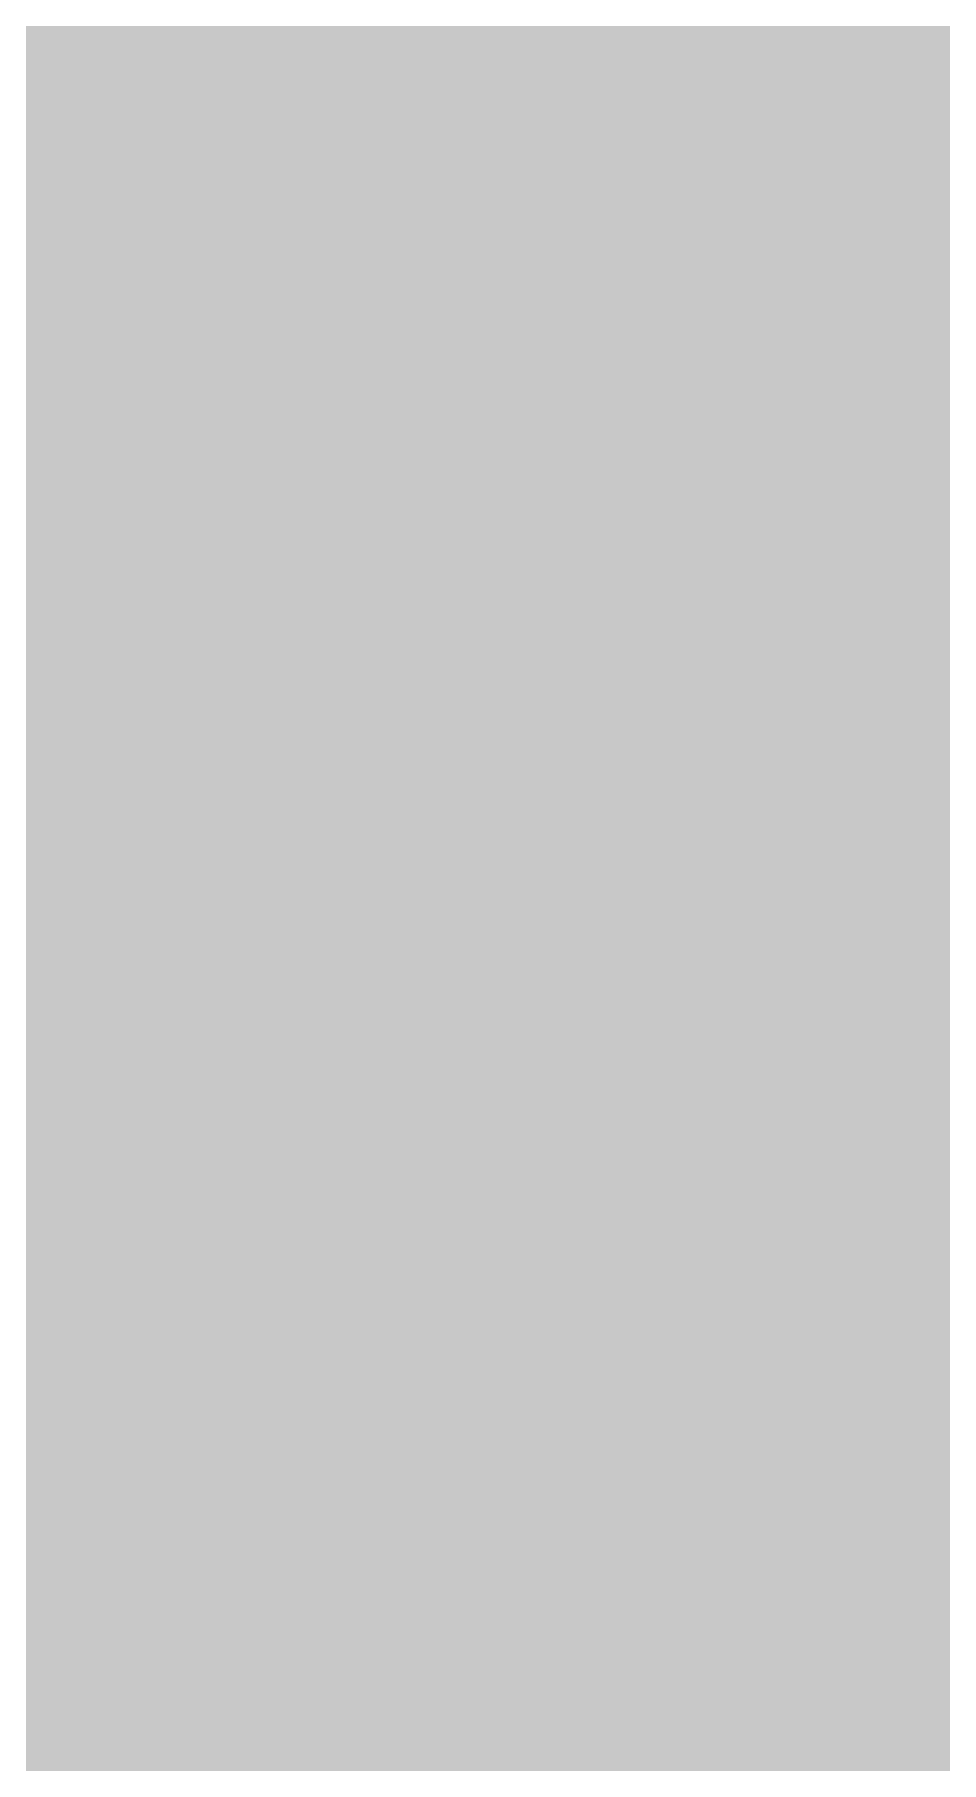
# Model space of a CAD drawing. Header units: inches. Extents: x 0 to 841, y 0 to 594.
# Drawn here: x 790.217 to 790.572, y 421.948 to 422.625 of the extents above; entities that cross this region are included whole.
import ezdxf

# ---------------------------------------------------------------- set-up
doc = ezdxf.new("R2010")
doc.units = ezdxf.units.IN
doc.layers.add('Sheet', color=255, linetype='Continuous')

msp = doc.modelspace()

# ---------------------------------------------------------------- linework, layer by layer
at = {"layer": 'Sheet'}
for points in [[(790.02077, 427.98185, 0.7493, 0.7493, 0), (790.02077, 422.4569, 0.7493, 0.7493, 0)], [(790.3801, 422.81624, 0.29972, 0.29972, 0), (790.42502, 422.77133, 0.29972, 0.29972, 0), (790.42502, 422.77133, 0.29972, 0.29972, 0), (790.42502, 422.72641, 0.29972, 0.29972, 0), (790.46993, 422.72641, 0.29972, 0.29972, 0), (790.46993, 422.68149, 0.29972, 0.29972, 0), (790.46993, 422.68149, 0.29972, 0.29972, 0), (790.46993, 422.63657, 0.29972, 0.29972, 0), (790.46993, 422.63657, 0.29972, 0.29972, 0), (790.51485, 422.59165, 0.29972, 0.29972, 0), (790.51485, 422.59165, 0.29972, 0.29972, 0), (790.51485, 422.54673, 0.29972, 0.29972, 0), (790.51485, 422.50182, 0.29972, 0.29972, 0), (790.51485, 422.50182, 0.29972, 0.29972, 0), (790.51485, 422.4569, 0.29972, 0.29972, 0)], [(790.3801, 422.81624, 0.29972, 0.29972, 0), (790.42502, 422.77133, 0.29972, 0.29972, 0), (790.42502, 422.77133, 0.29972, 0.29972, 0), (790.42502, 422.72641, 0.29972, 0.29972, 0), (790.46993, 422.72641, 0.29972, 0.29972, 0), (790.46993, 422.68149, 0.29972, 0.29972, 0), (790.46993, 422.68149, 0.29972, 0.29972, 0), (790.46993, 422.63657, 0.29972, 0.29972, 0), (790.46993, 422.63657, 0.29972, 0.29972, 0), (790.51485, 422.59165, 0.29972, 0.29972, 0), (790.51485, 422.59165, 0.29972, 0.29972, 0), (790.51485, 422.54673, 0.29972, 0.29972, 0), (790.51485, 422.50182, 0.29972, 0.29972, 0), (790.51485, 422.50182, 0.29972, 0.29972, 0), (790.51485, 422.4569, 0.29972, 0.29972, 0)], [(790.3801, 422.81624, 0.29972, 0.29972, 0), (790.42502, 422.77133, 0.29972, 0.29972, 0), (790.42502, 422.77133, 0.29972, 0.29972, 0), (790.42502, 422.72641, 0.29972, 0.29972, 0), (790.46993, 422.72641, 0.29972, 0.29972, 0), (790.46993, 422.68149, 0.29972, 0.29972, 0), (790.46993, 422.68149, 0.29972, 0.29972, 0), (790.46993, 422.63657, 0.29972, 0.29972, 0), (790.46993, 422.63657, 0.29972, 0.29972, 0), (790.51485, 422.59165, 0.29972, 0.29972, 0), (790.51485, 422.59165, 0.29972, 0.29972, 0), (790.51485, 422.54673, 0.29972, 0.29972, 0), (790.51485, 422.50182, 0.29972, 0.29972, 0), (790.51485, 422.50182, 0.29972, 0.29972, 0), (790.51485, 422.4569, 0.29972, 0.29972, 0)], [(790.3801, 422.81624, 0.29972, 0.29972, 0), (790.42502, 422.77133, 0.29972, 0.29972, 0), (790.42502, 422.77133, 0.29972, 0.29972, 0), (790.42502, 422.72641, 0.29972, 0.29972, 0), (790.46993, 422.72641, 0.29972, 0.29972, 0), (790.46993, 422.68149, 0.29972, 0.29972, 0), (790.46993, 422.68149, 0.29972, 0.29972, 0), (790.46993, 422.63657, 0.29972, 0.29972, 0), (790.46993, 422.63657, 0.29972, 0.29972, 0), (790.51485, 422.59165, 0.29972, 0.29972, 0), (790.51485, 422.59165, 0.29972, 0.29972, 0), (790.51485, 422.54673, 0.29972, 0.29972, 0), (790.51485, 422.50182, 0.29972, 0.29972, 0), (790.51485, 422.50182, 0.29972, 0.29972, 0), (790.51485, 422.4569, 0.29972, 0.29972, 0)], [(790.64959, 422.81624, 0.29972, 0.29972, 0), (790.69451, 422.77133, 0.29972, 0.29972, 0), (790.69451, 422.72641, 0.29972, 0.29972, 0), (790.69451, 422.68149, 0.29972, 0.29972, 0), (790.73942, 422.63657, 0.29972, 0.29972, 0), (790.73942, 422.63657, 0.29972, 0.29972, 0), (790.73942, 422.59165, 0.29972, 0.29972, 0), (790.73942, 422.54673, 0.29972, 0.29972, 0), (790.73942, 422.50182, 0.29972, 0.29972, 0), (790.73942, 422.4569, 0.29972, 0.29972, 0)], [(790.64959, 422.81624, 0.29972, 0.29972, 0), (790.69451, 422.77133, 0.29972, 0.29972, 0), (790.69451, 422.72641, 0.29972, 0.29972, 0), (790.69451, 422.68149, 0.29972, 0.29972, 0), (790.73942, 422.63657, 0.29972, 0.29972, 0), (790.73942, 422.63657, 0.29972, 0.29972, 0), (790.73942, 422.59165, 0.29972, 0.29972, 0), (790.73942, 422.54673, 0.29972, 0.29972, 0), (790.73942, 422.50182, 0.29972, 0.29972, 0), (790.73942, 422.4569, 0.29972, 0.29972, 0)], [(790.64959, 422.81624, 0.29972, 0.29972, 0), (790.69451, 422.77133, 0.29972, 0.29972, 0), (790.69451, 422.72641, 0.29972, 0.29972, 0), (790.69451, 422.68149, 0.29972, 0.29972, 0), (790.73942, 422.63657, 0.29972, 0.29972, 0), (790.73942, 422.63657, 0.29972, 0.29972, 0), (790.73942, 422.59165, 0.29972, 0.29972, 0), (790.73942, 422.54673, 0.29972, 0.29972, 0), (790.73942, 422.50182, 0.29972, 0.29972, 0), (790.73942, 422.4569, 0.29972, 0.29972, 0)], [(790.64959, 422.81624, 0.29972, 0.29972, 0), (790.69451, 422.77133, 0.29972, 0.29972, 0), (790.69451, 422.72641, 0.29972, 0.29972, 0), (790.69451, 422.68149, 0.29972, 0.29972, 0), (790.73942, 422.63657, 0.29972, 0.29972, 0), (790.73942, 422.63657, 0.29972, 0.29972, 0), (790.73942, 422.59165, 0.29972, 0.29972, 0), (790.73942, 422.54673, 0.29972, 0.29972, 0), (790.73942, 422.50182, 0.29972, 0.29972, 0), (790.73942, 422.4569, 0.29972, 0.29972, 0)], [(790.64959, 422.81624, 0.29972, 0.29972, 0), (790.69451, 422.77133, 0.29972, 0.29972, 0), (790.69451, 422.72641, 0.29972, 0.29972, 0), (790.69451, 422.68149, 0.29972, 0.29972, 0), (790.73942, 422.63657, 0.29972, 0.29972, 0), (790.73942, 422.63657, 0.29972, 0.29972, 0), (790.73942, 422.59165, 0.29972, 0.29972, 0), (790.73942, 422.54673, 0.29972, 0.29972, 0), (790.73942, 422.50182, 0.29972, 0.29972, 0), (790.73942, 422.4569, 0.29972, 0.29972, 0)], [(790.64959, 422.81624, 0.29972, 0.29972, 0), (790.69451, 422.77133, 0.29972, 0.29972, 0), (790.69451, 422.72641, 0.29972, 0.29972, 0), (790.69451, 422.68149, 0.29972, 0.29972, 0), (790.73942, 422.63657, 0.29972, 0.29972, 0), (790.73942, 422.63657, 0.29972, 0.29972, 0), (790.73942, 422.59165, 0.29972, 0.29972, 0), (790.73942, 422.54673, 0.29972, 0.29972, 0), (790.73942, 422.50182, 0.29972, 0.29972, 0), (790.73942, 422.4569, 0.29972, 0.29972, 0)], [(752.51624, 415.00045, 0.7493, 0.7493, 0), (769.98841, 415.00045, 0.7493, 0.7493, 0), (769.98841, 422.4569, 0.7493, 0.7493, 0), (790.02077, 422.4569, 0.7493, 0.7493, 0)], [(790.02077, 422.4569, 0.7493, 0.7493, 0), (790.02077, 416.97686, 0.7493, 0.7493, 0)], [(790.02077, 422.4569, 0.7493, 0.7493, 0), (790.02077, 422.4569, 0.7493, 0.7493, 0), (795.00641, 422.4569, 0.7493, 0.7493, 0)], [(790.46993, 422.68149, 0.09906, 0.09906, 0), (790.46993, 422.63657, 0.09906, 0.09906, 0), (790.46993, 422.63657, 0.09906, 0.09906, 0), (790.51485, 422.59165, 0.09906, 0.09906, 0), (790.51485, 422.59165, 0.09906, 0.09906, 0), (790.51485, 422.54673, 0.09906, 0.09906, 0), (790.51485, 422.50182, 0.09906, 0.09906, 0), (790.51485, 422.50182, 0.09906, 0.09906, 0), (790.51485, 422.4569, 0.09906, 0.09906, 0)], [(790.46993, 422.68149, 0.09906, 0.09906, 0), (790.46993, 422.63657, 0.09906, 0.09906, 0), (790.46993, 422.63657, 0.09906, 0.09906, 0), (790.51485, 422.59165, 0.09906, 0.09906, 0), (790.51485, 422.59165, 0.09906, 0.09906, 0), (790.51485, 422.54673, 0.09906, 0.09906, 0), (790.51485, 422.50182, 0.09906, 0.09906, 0), (790.51485, 422.50182, 0.09906, 0.09906, 0), (790.51485, 422.4569, 0.09906, 0.09906, 0)], [(790.46993, 422.68149, 0.09906, 0.09906, 0), (790.46993, 422.63657, 0.09906, 0.09906, 0), (790.46993, 422.63657, 0.09906, 0.09906, 0), (790.51485, 422.59165, 0.09906, 0.09906, 0), (790.51485, 422.59165, 0.09906, 0.09906, 0), (790.51485, 422.54673, 0.09906, 0.09906, 0), (790.51485, 422.50182, 0.09906, 0.09906, 0), (790.51485, 422.50182, 0.09906, 0.09906, 0), (790.51485, 422.4569, 0.09906, 0.09906, 0)], [(790.46993, 422.68149, 0.09906, 0.09906, 0), (790.46993, 422.63657, 0.09906, 0.09906, 0), (790.46993, 422.63657, 0.09906, 0.09906, 0), (790.51485, 422.59165, 0.09906, 0.09906, 0), (790.51485, 422.59165, 0.09906, 0.09906, 0), (790.51485, 422.54673, 0.09906, 0.09906, 0), (790.51485, 422.50182, 0.09906, 0.09906, 0), (790.51485, 422.50182, 0.09906, 0.09906, 0), (790.51485, 422.4569, 0.09906, 0.09906, 0)], [(790.51485, 422.4569, 0.29972, 0.29972, 0), (790.51485, 422.41198, 0.29972, 0.29972, 0), (790.51485, 422.41198, 0.29972, 0.29972, 0), (790.51485, 422.36706, 0.29972, 0.29972, 0), (790.51485, 422.36706, 0.29972, 0.29972, 0), (790.51485, 422.32214, 0.29972, 0.29972, 0), (790.46993, 422.32214, 0.29972, 0.29972, 0), (790.46993, 422.27722, 0.29972, 0.29972, 0), (790.46993, 422.27722, 0.29972, 0.29972, 0), (790.46993, 422.23231, 0.29972, 0.29972, 0), (790.46993, 422.23231, 0.29972, 0.29972, 0), (790.42502, 422.18739, 0.29972, 0.29972, 0), (790.42502, 422.18739, 0.29972, 0.29972, 0), (790.42502, 422.14247, 0.29972, 0.29972, 0), (790.3801, 422.14247, 0.29972, 0.29972, 0), (790.3801, 422.14247, 0.29972, 0.29972, 0), (790.3801, 422.09755, 0.29972, 0.29972, 0), (790.33518, 422.09755, 0.29972, 0.29972, 0), (790.33518, 422.09755, 0.29972, 0.29972, 0), (790.33518, 422.05263, 0.29972, 0.29972, 0), (790.29027, 422.05263, 0.29972, 0.29972, 0), (790.29027, 422.05263, 0.29972, 0.29972, 0), (790.24535, 422.00771, 0.29972, 0.29972, 0), (790.24535, 422.00771, 0.29972, 0.29972, 0), (790.20044, 422.00771, 0.29972, 0.29972, 0), (790.20044, 422.00771, 0.29972, 0.29972, 0), (790.15552, 422.00771, 0.29972, 0.29972, 0), (790.15552, 421.9628, 0.29972, 0.29972, 0), (790.11061, 421.9628, 0.29972, 0.29972, 0), (790.11061, 421.9628, 0.29972, 0.29972, 0), (790.06569, 421.9628, 0.29972, 0.29972, 0)], [(790.51485, 422.4569, 0.29972, 0.29972, 0), (790.51485, 422.41198, 0.29972, 0.29972, 0), (790.51485, 422.41198, 0.29972, 0.29972, 0), (790.51485, 422.36706, 0.29972, 0.29972, 0), (790.51485, 422.36706, 0.29972, 0.29972, 0), (790.51485, 422.32214, 0.29972, 0.29972, 0), (790.46993, 422.32214, 0.29972, 0.29972, 0), (790.46993, 422.27722, 0.29972, 0.29972, 0), (790.46993, 422.27722, 0.29972, 0.29972, 0), (790.46993, 422.23231, 0.29972, 0.29972, 0), (790.46993, 422.23231, 0.29972, 0.29972, 0), (790.42502, 422.18739, 0.29972, 0.29972, 0), (790.42502, 422.18739, 0.29972, 0.29972, 0), (790.42502, 422.14247, 0.29972, 0.29972, 0), (790.3801, 422.14247, 0.29972, 0.29972, 0), (790.3801, 422.14247, 0.29972, 0.29972, 0), (790.3801, 422.09755, 0.29972, 0.29972, 0), (790.33518, 422.09755, 0.29972, 0.29972, 0), (790.33518, 422.09755, 0.29972, 0.29972, 0), (790.33518, 422.05263, 0.29972, 0.29972, 0), (790.29027, 422.05263, 0.29972, 0.29972, 0), (790.29027, 422.05263, 0.29972, 0.29972, 0), (790.24535, 422.00771, 0.29972, 0.29972, 0), (790.24535, 422.00771, 0.29972, 0.29972, 0), (790.20044, 422.00771, 0.29972, 0.29972, 0), (790.20044, 422.00771, 0.29972, 0.29972, 0), (790.15552, 422.00771, 0.29972, 0.29972, 0), (790.15552, 421.9628, 0.29972, 0.29972, 0), (790.11061, 421.9628, 0.29972, 0.29972, 0), (790.11061, 421.9628, 0.29972, 0.29972, 0), (790.06569, 421.9628, 0.29972, 0.29972, 0)], [(790.51485, 422.4569, 0.29972, 0.29972, 0), (790.51485, 422.41198, 0.29972, 0.29972, 0), (790.51485, 422.41198, 0.29972, 0.29972, 0), (790.51485, 422.36706, 0.29972, 0.29972, 0), (790.51485, 422.36706, 0.29972, 0.29972, 0), (790.51485, 422.32214, 0.29972, 0.29972, 0), (790.46993, 422.32214, 0.29972, 0.29972, 0), (790.46993, 422.27722, 0.29972, 0.29972, 0), (790.46993, 422.27722, 0.29972, 0.29972, 0), (790.46993, 422.23231, 0.29972, 0.29972, 0), (790.46993, 422.23231, 0.29972, 0.29972, 0), (790.42502, 422.18739, 0.29972, 0.29972, 0), (790.42502, 422.18739, 0.29972, 0.29972, 0), (790.42502, 422.14247, 0.29972, 0.29972, 0), (790.3801, 422.14247, 0.29972, 0.29972, 0), (790.3801, 422.14247, 0.29972, 0.29972, 0), (790.3801, 422.09755, 0.29972, 0.29972, 0), (790.33518, 422.09755, 0.29972, 0.29972, 0), (790.33518, 422.09755, 0.29972, 0.29972, 0), (790.33518, 422.05263, 0.29972, 0.29972, 0), (790.29027, 422.05263, 0.29972, 0.29972, 0), (790.29027, 422.05263, 0.29972, 0.29972, 0), (790.24535, 422.00771, 0.29972, 0.29972, 0), (790.24535, 422.00771, 0.29972, 0.29972, 0), (790.20044, 422.00771, 0.29972, 0.29972, 0), (790.20044, 422.00771, 0.29972, 0.29972, 0), (790.15552, 422.00771, 0.29972, 0.29972, 0), (790.15552, 421.9628, 0.29972, 0.29972, 0), (790.11061, 421.9628, 0.29972, 0.29972, 0), (790.11061, 421.9628, 0.29972, 0.29972, 0), (790.06569, 421.9628, 0.29972, 0.29972, 0)], [(790.51485, 422.4569, 0.29972, 0.29972, 0), (790.51485, 422.41198, 0.29972, 0.29972, 0), (790.51485, 422.41198, 0.29972, 0.29972, 0), (790.51485, 422.36706, 0.29972, 0.29972, 0), (790.51485, 422.36706, 0.29972, 0.29972, 0), (790.51485, 422.32214, 0.29972, 0.29972, 0), (790.46993, 422.32214, 0.29972, 0.29972, 0), (790.46993, 422.27722, 0.29972, 0.29972, 0), (790.46993, 422.27722, 0.29972, 0.29972, 0), (790.46993, 422.23231, 0.29972, 0.29972, 0), (790.46993, 422.23231, 0.29972, 0.29972, 0), (790.42502, 422.18739, 0.29972, 0.29972, 0), (790.42502, 422.18739, 0.29972, 0.29972, 0), (790.42502, 422.14247, 0.29972, 0.29972, 0), (790.3801, 422.14247, 0.29972, 0.29972, 0), (790.3801, 422.14247, 0.29972, 0.29972, 0), (790.3801, 422.09755, 0.29972, 0.29972, 0), (790.33518, 422.09755, 0.29972, 0.29972, 0), (790.33518, 422.09755, 0.29972, 0.29972, 0), (790.33518, 422.05263, 0.29972, 0.29972, 0), (790.29027, 422.05263, 0.29972, 0.29972, 0), (790.29027, 422.05263, 0.29972, 0.29972, 0), (790.24535, 422.00771, 0.29972, 0.29972, 0), (790.24535, 422.00771, 0.29972, 0.29972, 0), (790.20044, 422.00771, 0.29972, 0.29972, 0), (790.20044, 422.00771, 0.29972, 0.29972, 0), (790.15552, 422.00771, 0.29972, 0.29972, 0), (790.15552, 421.9628, 0.29972, 0.29972, 0), (790.11061, 421.9628, 0.29972, 0.29972, 0), (790.11061, 421.9628, 0.29972, 0.29972, 0), (790.06569, 421.9628, 0.29972, 0.29972, 0)], [(790.51485, 422.4569, 0.29972, 0.29972, 0), (790.51485, 422.4569, 0.29972, 0.29972, 0), (790.51485, 422.4569, 0.29972, 0.29972, 0), (790.51485, 422.4569, 0.29972, 0.29972, 0), (790.51485, 422.4569, 0.29972, 0.29972, 0), (790.51485, 422.4569, 0.29972, 0.29972, 0), (790.51485, 422.4569, 0.29972, 0.29972, 0), (790.51485, 422.4569, 0.29972, 0.29972, 0), (790.51485, 422.4569, 0.29972, 0.29972, 0), (790.51485, 422.4569, 0.29972, 0.29972, 0), (790.51485, 422.4569, 0.29972, 0.29972, 0), (790.51485, 422.4569, 0.29972, 0.29972, 0), (790.51485, 422.4569, 0.29972, 0.29972, 0), (790.51485, 422.4569, 0.29972, 0.29972, 0), (790.51485, 422.4569, 0.29972, 0.29972, 0), (790.51485, 422.4569, 0.29972, 0.29972, 0), (790.51485, 422.4569, 0.29972, 0.29972, 0), (790.51485, 422.4569, 0.29972, 0.29972, 0), (790.51485, 422.4569, 0.29972, 0.29972, 0), (790.51485, 422.4569, 0.29972, 0.29972, 0), (790.51485, 422.4569, 0.29972, 0.29972, 0), (790.51485, 422.4569, 0.29972, 0.29972, 0), (790.51485, 422.4569, 0.29972, 0.29972, 0), (790.51485, 422.4569, 0.29972, 0.29972, 0), (790.51485, 422.4569, 0.29972, 0.29972, 0), (790.51485, 422.4569, 0.29972, 0.29972, 0), (790.51485, 422.4569, 0.29972, 0.29972, 0), (790.51485, 422.4569, 0.29972, 0.29972, 0), (790.51485, 422.4569, 0.29972, 0.29972, 0), (790.51485, 422.4569, 0.29972, 0.29972, 0), (790.51485, 422.4569, 0.29972, 0.29972, 0), (790.51485, 422.4569, 0.29972, 0.29972, 0), (790.51485, 422.4569, 0.29972, 0.29972, 0)], [(790.51485, 422.4569, 0.29972, 0.29972, 0), (790.51485, 422.4569, 0.29972, 0.29972, 0)], [(790.51485, 422.4569, 0.29972, 0.29972, 0), (790.51485, 422.4569, 0.29972, 0.29972, 0), (790.51485, 422.4569, 0.29972, 0.29972, 0), (790.51485, 422.4569, 0.29972, 0.29972, 0), (790.51485, 422.4569, 0.29972, 0.29972, 0), (790.51485, 422.4569, 0.29972, 0.29972, 0), (790.51485, 422.4569, 0.29972, 0.29972, 0), (790.51485, 422.4569, 0.29972, 0.29972, 0), (790.51485, 422.4569, 0.29972, 0.29972, 0), (790.51485, 422.4569, 0.29972, 0.29972, 0), (790.51485, 422.4569, 0.29972, 0.29972, 0), (790.51485, 422.4569, 0.29972, 0.29972, 0), (790.51485, 422.4569, 0.29972, 0.29972, 0), (790.51485, 422.4569, 0.29972, 0.29972, 0), (790.51485, 422.4569, 0.29972, 0.29972, 0), (790.51485, 422.4569, 0.29972, 0.29972, 0), (790.51485, 422.4569, 0.29972, 0.29972, 0), (790.51485, 422.4569, 0.29972, 0.29972, 0), (790.51485, 422.4569, 0.29972, 0.29972, 0), (790.51485, 422.4569, 0.29972, 0.29972, 0), (790.51485, 422.4569, 0.29972, 0.29972, 0), (790.51485, 422.4569, 0.29972, 0.29972, 0), (790.51485, 422.4569, 0.29972, 0.29972, 0), (790.51485, 422.4569, 0.29972, 0.29972, 0), (790.51485, 422.4569, 0.29972, 0.29972, 0), (790.51485, 422.4569, 0.29972, 0.29972, 0), (790.51485, 422.4569, 0.29972, 0.29972, 0), (790.51485, 422.4569, 0.29972, 0.29972, 0), (790.51485, 422.4569, 0.29972, 0.29972, 0), (790.51485, 422.4569, 0.29972, 0.29972, 0), (790.51485, 422.4569, 0.29972, 0.29972, 0), (790.51485, 422.4569, 0.29972, 0.29972, 0), (790.51485, 422.4569, 0.29972, 0.29972, 0)], [(790.51485, 422.4569, 0.29972, 0.29972, 0), (790.51485, 422.4569, 0.29972, 0.29972, 0)], [(790.51485, 422.4569, 0.29972, 0.29972, 0), (790.51485, 422.4569, 0.29972, 0.29972, 0), (790.51485, 422.4569, 0.29972, 0.29972, 0), (790.51485, 422.4569, 0.29972, 0.29972, 0), (790.51485, 422.4569, 0.29972, 0.29972, 0), (790.51485, 422.4569, 0.29972, 0.29972, 0), (790.51485, 422.4569, 0.29972, 0.29972, 0), (790.51485, 422.4569, 0.29972, 0.29972, 0), (790.51485, 422.4569, 0.29972, 0.29972, 0), (790.51485, 422.4569, 0.29972, 0.29972, 0), (790.51485, 422.4569, 0.29972, 0.29972, 0), (790.51485, 422.4569, 0.29972, 0.29972, 0), (790.51485, 422.4569, 0.29972, 0.29972, 0), (790.51485, 422.4569, 0.29972, 0.29972, 0), (790.51485, 422.4569, 0.29972, 0.29972, 0), (790.51485, 422.4569, 0.29972, 0.29972, 0), (790.51485, 422.4569, 0.29972, 0.29972, 0), (790.51485, 422.4569, 0.29972, 0.29972, 0), (790.51485, 422.4569, 0.29972, 0.29972, 0), (790.51485, 422.4569, 0.29972, 0.29972, 0), (790.51485, 422.4569, 0.29972, 0.29972, 0), (790.51485, 422.4569, 0.29972, 0.29972, 0), (790.51485, 422.4569, 0.29972, 0.29972, 0), (790.51485, 422.4569, 0.29972, 0.29972, 0), (790.51485, 422.4569, 0.29972, 0.29972, 0), (790.51485, 422.4569, 0.29972, 0.29972, 0), (790.51485, 422.4569, 0.29972, 0.29972, 0), (790.51485, 422.4569, 0.29972, 0.29972, 0), (790.51485, 422.4569, 0.29972, 0.29972, 0), (790.51485, 422.4569, 0.29972, 0.29972, 0), (790.51485, 422.4569, 0.29972, 0.29972, 0), (790.51485, 422.4569, 0.29972, 0.29972, 0), (790.51485, 422.4569, 0.29972, 0.29972, 0)], [(790.51485, 422.4569, 0.29972, 0.29972, 0), (790.51485, 422.4569, 0.29972, 0.29972, 0)], [(790.51485, 422.4569, 0.29972, 0.29972, 0), (790.51485, 422.4569, 0.29972, 0.29972, 0), (790.51485, 422.4569, 0.29972, 0.29972, 0), (790.51485, 422.4569, 0.29972, 0.29972, 0), (790.51485, 422.4569, 0.29972, 0.29972, 0), (790.51485, 422.4569, 0.29972, 0.29972, 0), (790.51485, 422.4569, 0.29972, 0.29972, 0), (790.51485, 422.4569, 0.29972, 0.29972, 0), (790.51485, 422.4569, 0.29972, 0.29972, 0), (790.51485, 422.4569, 0.29972, 0.29972, 0), (790.51485, 422.4569, 0.29972, 0.29972, 0), (790.51485, 422.4569, 0.29972, 0.29972, 0), (790.51485, 422.4569, 0.29972, 0.29972, 0), (790.51485, 422.4569, 0.29972, 0.29972, 0), (790.51485, 422.4569, 0.29972, 0.29972, 0), (790.51485, 422.4569, 0.29972, 0.29972, 0), (790.51485, 422.4569, 0.29972, 0.29972, 0), (790.51485, 422.4569, 0.29972, 0.29972, 0), (790.51485, 422.4569, 0.29972, 0.29972, 0), (790.51485, 422.4569, 0.29972, 0.29972, 0), (790.51485, 422.4569, 0.29972, 0.29972, 0), (790.51485, 422.4569, 0.29972, 0.29972, 0), (790.51485, 422.4569, 0.29972, 0.29972, 0), (790.51485, 422.4569, 0.29972, 0.29972, 0), (790.51485, 422.4569, 0.29972, 0.29972, 0), (790.51485, 422.4569, 0.29972, 0.29972, 0), (790.51485, 422.4569, 0.29972, 0.29972, 0), (790.51485, 422.4569, 0.29972, 0.29972, 0), (790.51485, 422.4569, 0.29972, 0.29972, 0), (790.51485, 422.4569, 0.29972, 0.29972, 0), (790.51485, 422.4569, 0.29972, 0.29972, 0), (790.51485, 422.4569, 0.29972, 0.29972, 0), (790.51485, 422.4569, 0.29972, 0.29972, 0)], [(790.51485, 422.4569, 0.29972, 0.29972, 0), (790.51485, 422.4569, 0.29972, 0.29972, 0)], [(790.51485, 422.4569, 0.09906, 0.09906, 0), (790.51485, 422.41198, 0.09906, 0.09906, 0), (790.51485, 422.41198, 0.09906, 0.09906, 0), (790.51485, 422.36706, 0.09906, 0.09906, 0), (790.51485, 422.36706, 0.09906, 0.09906, 0), (790.51485, 422.32214, 0.09906, 0.09906, 0), (790.46993, 422.32214, 0.09906, 0.09906, 0), (790.46993, 422.27722, 0.09906, 0.09906, 0), (790.46993, 422.27722, 0.09906, 0.09906, 0), (790.46993, 422.23231, 0.09906, 0.09906, 0), (790.46993, 422.23231, 0.09906, 0.09906, 0), (790.42502, 422.18739, 0.09906, 0.09906, 0), (790.42502, 422.18739, 0.09906, 0.09906, 0), (790.42502, 422.14247, 0.09906, 0.09906, 0), (790.3801, 422.14247, 0.09906, 0.09906, 0), (790.3801, 422.14247, 0.09906, 0.09906, 0), (790.3801, 422.09755, 0.09906, 0.09906, 0), (790.33518, 422.09755, 0.09906, 0.09906, 0), (790.33518, 422.09755, 0.09906, 0.09906, 0), (790.33518, 422.05263, 0.09906, 0.09906, 0), (790.29027, 422.05263, 0.09906, 0.09906, 0), (790.29027, 422.05263, 0.09906, 0.09906, 0), (790.24535, 422.00771, 0.09906, 0.09906, 0), (790.24535, 422.00771, 0.09906, 0.09906, 0), (790.20044, 422.00771, 0.09906, 0.09906, 0), (790.20044, 422.00771, 0.09906, 0.09906, 0), (790.15552, 422.00771, 0.09906, 0.09906, 0)], [(790.51485, 422.4569, 0.09906, 0.09906, 0), (790.51485, 422.41198, 0.09906, 0.09906, 0), (790.51485, 422.41198, 0.09906, 0.09906, 0), (790.51485, 422.36706, 0.09906, 0.09906, 0), (790.51485, 422.36706, 0.09906, 0.09906, 0), (790.51485, 422.32214, 0.09906, 0.09906, 0), (790.46993, 422.32214, 0.09906, 0.09906, 0), (790.46993, 422.27722, 0.09906, 0.09906, 0), (790.46993, 422.27722, 0.09906, 0.09906, 0), (790.46993, 422.23231, 0.09906, 0.09906, 0), (790.46993, 422.23231, 0.09906, 0.09906, 0), (790.42502, 422.18739, 0.09906, 0.09906, 0), (790.42502, 422.18739, 0.09906, 0.09906, 0), (790.42502, 422.14247, 0.09906, 0.09906, 0), (790.3801, 422.14247, 0.09906, 0.09906, 0), (790.3801, 422.14247, 0.09906, 0.09906, 0), (790.3801, 422.09755, 0.09906, 0.09906, 0), (790.33518, 422.09755, 0.09906, 0.09906, 0), (790.33518, 422.09755, 0.09906, 0.09906, 0), (790.33518, 422.05263, 0.09906, 0.09906, 0), (790.29027, 422.05263, 0.09906, 0.09906, 0), (790.29027, 422.05263, 0.09906, 0.09906, 0), (790.24535, 422.00771, 0.09906, 0.09906, 0), (790.24535, 422.00771, 0.09906, 0.09906, 0), (790.20044, 422.00771, 0.09906, 0.09906, 0), (790.20044, 422.00771, 0.09906, 0.09906, 0), (790.15552, 422.00771, 0.09906, 0.09906, 0)], [(790.51485, 422.4569, 0.09906, 0.09906, 0), (790.51485, 422.41198, 0.09906, 0.09906, 0), (790.51485, 422.41198, 0.09906, 0.09906, 0), (790.51485, 422.36706, 0.09906, 0.09906, 0), (790.51485, 422.36706, 0.09906, 0.09906, 0), (790.51485, 422.32214, 0.09906, 0.09906, 0), (790.46993, 422.32214, 0.09906, 0.09906, 0), (790.46993, 422.27722, 0.09906, 0.09906, 0), (790.46993, 422.27722, 0.09906, 0.09906, 0), (790.46993, 422.23231, 0.09906, 0.09906, 0), (790.46993, 422.23231, 0.09906, 0.09906, 0), (790.42502, 422.18739, 0.09906, 0.09906, 0), (790.42502, 422.18739, 0.09906, 0.09906, 0), (790.42502, 422.14247, 0.09906, 0.09906, 0), (790.3801, 422.14247, 0.09906, 0.09906, 0), (790.3801, 422.14247, 0.09906, 0.09906, 0), (790.3801, 422.09755, 0.09906, 0.09906, 0), (790.33518, 422.09755, 0.09906, 0.09906, 0), (790.33518, 422.09755, 0.09906, 0.09906, 0), (790.33518, 422.05263, 0.09906, 0.09906, 0), (790.29027, 422.05263, 0.09906, 0.09906, 0), (790.29027, 422.05263, 0.09906, 0.09906, 0), (790.24535, 422.00771, 0.09906, 0.09906, 0), (790.24535, 422.00771, 0.09906, 0.09906, 0), (790.20044, 422.00771, 0.09906, 0.09906, 0), (790.20044, 422.00771, 0.09906, 0.09906, 0), (790.15552, 422.00771, 0.09906, 0.09906, 0)], [(790.51485, 422.4569, 0.09906, 0.09906, 0), (790.51485, 422.41198, 0.09906, 0.09906, 0), (790.51485, 422.41198, 0.09906, 0.09906, 0), (790.51485, 422.36706, 0.09906, 0.09906, 0), (790.51485, 422.36706, 0.09906, 0.09906, 0), (790.51485, 422.32214, 0.09906, 0.09906, 0), (790.46993, 422.32214, 0.09906, 0.09906, 0), (790.46993, 422.27722, 0.09906, 0.09906, 0), (790.46993, 422.27722, 0.09906, 0.09906, 0), (790.46993, 422.23231, 0.09906, 0.09906, 0), (790.46993, 422.23231, 0.09906, 0.09906, 0), (790.42502, 422.18739, 0.09906, 0.09906, 0), (790.42502, 422.18739, 0.09906, 0.09906, 0), (790.42502, 422.14247, 0.09906, 0.09906, 0), (790.3801, 422.14247, 0.09906, 0.09906, 0), (790.3801, 422.14247, 0.09906, 0.09906, 0), (790.3801, 422.09755, 0.09906, 0.09906, 0), (790.33518, 422.09755, 0.09906, 0.09906, 0), (790.33518, 422.09755, 0.09906, 0.09906, 0), (790.33518, 422.05263, 0.09906, 0.09906, 0), (790.29027, 422.05263, 0.09906, 0.09906, 0), (790.29027, 422.05263, 0.09906, 0.09906, 0), (790.24535, 422.00771, 0.09906, 0.09906, 0), (790.24535, 422.00771, 0.09906, 0.09906, 0), (790.20044, 422.00771, 0.09906, 0.09906, 0), (790.20044, 422.00771, 0.09906, 0.09906, 0), (790.15552, 422.00771, 0.09906, 0.09906, 0)], [(790.73942, 422.4569, 0.09906, 0.09906, 0), (790.73942, 422.41198, 0.09906, 0.09906, 0), (790.73942, 422.36706, 0.09906, 0.09906, 0), (790.73942, 422.36706, 0.09906, 0.09906, 0), (790.73942, 422.32214, 0.09906, 0.09906, 0), (790.73942, 422.27722, 0.09906, 0.09906, 0), (790.69451, 422.23231, 0.09906, 0.09906, 0), (790.69451, 422.18739, 0.09906, 0.09906, 0), (790.69451, 422.18739, 0.09906, 0.09906, 0), (790.64959, 422.14247, 0.09906, 0.09906, 0), (790.64959, 422.09755, 0.09906, 0.09906, 0), (790.64959, 422.09755, 0.09906, 0.09906, 0), (790.60468, 422.05263, 0.09906, 0.09906, 0), (790.60468, 422.00771, 0.09906, 0.09906, 0), (790.55976, 422.00771, 0.09906, 0.09906, 0), (790.55976, 421.9628, 0.09906, 0.09906, 0), (790.51485, 421.9628, 0.09906, 0.09906, 0), (790.51485, 421.91788, 0.09906, 0.09906, 0), (790.46993, 421.91788, 0.09906, 0.09906, 0), (790.46993, 421.87296, 0.09906, 0.09906, 0)], [(790.73942, 422.4569, 0.09906, 0.09906, 0), (790.73942, 422.41198, 0.09906, 0.09906, 0), (790.73942, 422.36706, 0.09906, 0.09906, 0), (790.73942, 422.36706, 0.09906, 0.09906, 0), (790.73942, 422.32214, 0.09906, 0.09906, 0), (790.73942, 422.27722, 0.09906, 0.09906, 0), (790.69451, 422.23231, 0.09906, 0.09906, 0), (790.69451, 422.18739, 0.09906, 0.09906, 0), (790.69451, 422.18739, 0.09906, 0.09906, 0), (790.64959, 422.14247, 0.09906, 0.09906, 0), (790.64959, 422.09755, 0.09906, 0.09906, 0), (790.64959, 422.09755, 0.09906, 0.09906, 0), (790.60468, 422.05263, 0.09906, 0.09906, 0), (790.60468, 422.00771, 0.09906, 0.09906, 0), (790.55976, 422.00771, 0.09906, 0.09906, 0), (790.55976, 421.9628, 0.09906, 0.09906, 0), (790.51485, 421.9628, 0.09906, 0.09906, 0), (790.51485, 421.91788, 0.09906, 0.09906, 0), (790.46993, 421.91788, 0.09906, 0.09906, 0), (790.46993, 421.87296, 0.09906, 0.09906, 0)], [(790.73942, 422.4569, 0.09906, 0.09906, 0), (790.73942, 422.41198, 0.09906, 0.09906, 0), (790.73942, 422.36706, 0.09906, 0.09906, 0), (790.73942, 422.36706, 0.09906, 0.09906, 0), (790.73942, 422.32214, 0.09906, 0.09906, 0), (790.73942, 422.27722, 0.09906, 0.09906, 0), (790.69451, 422.23231, 0.09906, 0.09906, 0), (790.69451, 422.18739, 0.09906, 0.09906, 0), (790.69451, 422.18739, 0.09906, 0.09906, 0), (790.64959, 422.14247, 0.09906, 0.09906, 0), (790.64959, 422.09755, 0.09906, 0.09906, 0), (790.64959, 422.09755, 0.09906, 0.09906, 0), (790.60468, 422.05263, 0.09906, 0.09906, 0), (790.60468, 422.00771, 0.09906, 0.09906, 0), (790.55976, 422.00771, 0.09906, 0.09906, 0), (790.55976, 421.9628, 0.09906, 0.09906, 0), (790.51485, 421.9628, 0.09906, 0.09906, 0), (790.51485, 421.91788, 0.09906, 0.09906, 0), (790.46993, 421.91788, 0.09906, 0.09906, 0), (790.46993, 421.87296, 0.09906, 0.09906, 0)], [(790.73942, 422.4569, 0.09906, 0.09906, 0), (790.73942, 422.41198, 0.09906, 0.09906, 0), (790.73942, 422.36706, 0.09906, 0.09906, 0), (790.73942, 422.36706, 0.09906, 0.09906, 0), (790.73942, 422.32214, 0.09906, 0.09906, 0), (790.73942, 422.27722, 0.09906, 0.09906, 0), (790.69451, 422.23231, 0.09906, 0.09906, 0), (790.69451, 422.18739, 0.09906, 0.09906, 0), (790.69451, 422.18739, 0.09906, 0.09906, 0), (790.64959, 422.14247, 0.09906, 0.09906, 0), (790.64959, 422.09755, 0.09906, 0.09906, 0), (790.64959, 422.09755, 0.09906, 0.09906, 0), (790.60468, 422.05263, 0.09906, 0.09906, 0), (790.60468, 422.00771, 0.09906, 0.09906, 0), (790.55976, 422.00771, 0.09906, 0.09906, 0), (790.55976, 421.9628, 0.09906, 0.09906, 0), (790.51485, 421.9628, 0.09906, 0.09906, 0), (790.51485, 421.91788, 0.09906, 0.09906, 0), (790.46993, 421.91788, 0.09906, 0.09906, 0), (790.46993, 421.87296, 0.09906, 0.09906, 0)], [(790.73942, 422.4569, 0.09906, 0.09906, 0), (790.73942, 422.41198, 0.09906, 0.09906, 0), (790.73942, 422.36706, 0.09906, 0.09906, 0), (790.73942, 422.36706, 0.09906, 0.09906, 0), (790.73942, 422.32214, 0.09906, 0.09906, 0), (790.73942, 422.27722, 0.09906, 0.09906, 0), (790.69451, 422.23231, 0.09906, 0.09906, 0), (790.69451, 422.18739, 0.09906, 0.09906, 0), (790.69451, 422.18739, 0.09906, 0.09906, 0), (790.64959, 422.14247, 0.09906, 0.09906, 0), (790.64959, 422.09755, 0.09906, 0.09906, 0), (790.64959, 422.09755, 0.09906, 0.09906, 0), (790.60468, 422.05263, 0.09906, 0.09906, 0), (790.60468, 422.00771, 0.09906, 0.09906, 0), (790.55976, 422.00771, 0.09906, 0.09906, 0), (790.55976, 421.9628, 0.09906, 0.09906, 0), (790.51485, 421.9628, 0.09906, 0.09906, 0), (790.51485, 421.91788, 0.09906, 0.09906, 0), (790.46993, 421.91788, 0.09906, 0.09906, 0), (790.46993, 421.87296, 0.09906, 0.09906, 0)], [(790.73942, 422.4569, 0.09906, 0.09906, 0), (790.73942, 422.41198, 0.09906, 0.09906, 0), (790.73942, 422.36706, 0.09906, 0.09906, 0), (790.73942, 422.36706, 0.09906, 0.09906, 0), (790.73942, 422.32214, 0.09906, 0.09906, 0), (790.73942, 422.27722, 0.09906, 0.09906, 0), (790.69451, 422.23231, 0.09906, 0.09906, 0), (790.69451, 422.18739, 0.09906, 0.09906, 0), (790.69451, 422.18739, 0.09906, 0.09906, 0), (790.64959, 422.14247, 0.09906, 0.09906, 0), (790.64959, 422.09755, 0.09906, 0.09906, 0), (790.64959, 422.09755, 0.09906, 0.09906, 0), (790.60468, 422.05263, 0.09906, 0.09906, 0), (790.60468, 422.00771, 0.09906, 0.09906, 0), (790.55976, 422.00771, 0.09906, 0.09906, 0), (790.55976, 421.9628, 0.09906, 0.09906, 0), (790.51485, 421.9628, 0.09906, 0.09906, 0), (790.51485, 421.91788, 0.09906, 0.09906, 0), (790.46993, 421.91788, 0.09906, 0.09906, 0), (790.46993, 421.87296, 0.09906, 0.09906, 0)], [(790.51485, 422.4569, 0.09906, 0.09906, 0), (790.51485, 422.4569, 0.09906, 0.09906, 0), (790.51485, 422.4569, 0.09906, 0.09906, 0), (790.51485, 422.4569, 0.09906, 0.09906, 0), (790.51485, 422.4569, 0.09906, 0.09906, 0), (790.51485, 422.4569, 0.09906, 0.09906, 0), (790.51485, 422.4569, 0.09906, 0.09906, 0), (790.51485, 422.4569, 0.09906, 0.09906, 0), (790.51485, 422.4569, 0.09906, 0.09906, 0), (790.51485, 422.4569, 0.09906, 0.09906, 0), (790.51485, 422.4569, 0.09906, 0.09906, 0), (790.51485, 422.4569, 0.09906, 0.09906, 0), (790.51485, 422.4569, 0.09906, 0.09906, 0), (790.51485, 422.4569, 0.09906, 0.09906, 0), (790.51485, 422.4569, 0.09906, 0.09906, 0), (790.51485, 422.4569, 0.09906, 0.09906, 0), (790.51485, 422.4569, 0.09906, 0.09906, 0), (790.51485, 422.4569, 0.09906, 0.09906, 0), (790.51485, 422.4569, 0.09906, 0.09906, 0), (790.51485, 422.4569, 0.09906, 0.09906, 0), (790.51485, 422.4569, 0.09906, 0.09906, 0), (790.51485, 422.4569, 0.09906, 0.09906, 0), (790.51485, 422.4569, 0.09906, 0.09906, 0), (790.51485, 422.4569, 0.09906, 0.09906, 0), (790.51485, 422.4569, 0.09906, 0.09906, 0), (790.51485, 422.4569, 0.09906, 0.09906, 0), (790.51485, 422.4569, 0.09906, 0.09906, 0), (790.51485, 422.4569, 0.09906, 0.09906, 0), (790.51485, 422.4569, 0.09906, 0.09906, 0), (790.51485, 422.4569, 0.09906, 0.09906, 0), (790.51485, 422.4569, 0.09906, 0.09906, 0), (790.51485, 422.4569, 0.09906, 0.09906, 0), (790.51485, 422.4569, 0.09906, 0.09906, 0)], [(790.51485, 422.4569, 0.09906, 0.09906, 0), (790.51485, 422.4569, 0.09906, 0.09906, 0)], [(790.51485, 422.4569, 0.09906, 0.09906, 0), (790.51485, 422.4569, 0.09906, 0.09906, 0), (790.51485, 422.4569, 0.09906, 0.09906, 0), (790.51485, 422.4569, 0.09906, 0.09906, 0), (790.51485, 422.4569, 0.09906, 0.09906, 0), (790.51485, 422.4569, 0.09906, 0.09906, 0), (790.51485, 422.4569, 0.09906, 0.09906, 0), (790.51485, 422.4569, 0.09906, 0.09906, 0), (790.51485, 422.4569, 0.09906, 0.09906, 0), (790.51485, 422.4569, 0.09906, 0.09906, 0), (790.51485, 422.4569, 0.09906, 0.09906, 0), (790.51485, 422.4569, 0.09906, 0.09906, 0), (790.51485, 422.4569, 0.09906, 0.09906, 0), (790.51485, 422.4569, 0.09906, 0.09906, 0), (790.51485, 422.4569, 0.09906, 0.09906, 0), (790.51485, 422.4569, 0.09906, 0.09906, 0), (790.51485, 422.4569, 0.09906, 0.09906, 0), (790.51485, 422.4569, 0.09906, 0.09906, 0), (790.51485, 422.4569, 0.09906, 0.09906, 0), (790.51485, 422.4569, 0.09906, 0.09906, 0), (790.51485, 422.4569, 0.09906, 0.09906, 0), (790.51485, 422.4569, 0.09906, 0.09906, 0), (790.51485, 422.4569, 0.09906, 0.09906, 0), (790.51485, 422.4569, 0.09906, 0.09906, 0), (790.51485, 422.4569, 0.09906, 0.09906, 0), (790.51485, 422.4569, 0.09906, 0.09906, 0), (790.51485, 422.4569, 0.09906, 0.09906, 0), (790.51485, 422.4569, 0.09906, 0.09906, 0), (790.51485, 422.4569, 0.09906, 0.09906, 0), (790.51485, 422.4569, 0.09906, 0.09906, 0), (790.51485, 422.4569, 0.09906, 0.09906, 0), (790.51485, 422.4569, 0.09906, 0.09906, 0), (790.51485, 422.4569, 0.09906, 0.09906, 0)], [(790.51485, 422.4569, 0.09906, 0.09906, 0), (790.51485, 422.4569, 0.09906, 0.09906, 0)], [(790.51485, 422.4569, 0.09906, 0.09906, 0), (790.51485, 422.4569, 0.09906, 0.09906, 0), (790.51485, 422.4569, 0.09906, 0.09906, 0), (790.51485, 422.4569, 0.09906, 0.09906, 0), (790.51485, 422.4569, 0.09906, 0.09906, 0), (790.51485, 422.4569, 0.09906, 0.09906, 0), (790.51485, 422.4569, 0.09906, 0.09906, 0), (790.51485, 422.4569, 0.09906, 0.09906, 0), (790.51485, 422.4569, 0.09906, 0.09906, 0), (790.51485, 422.4569, 0.09906, 0.09906, 0), (790.51485, 422.4569, 0.09906, 0.09906, 0), (790.51485, 422.4569, 0.09906, 0.09906, 0), (790.51485, 422.4569, 0.09906, 0.09906, 0), (790.51485, 422.4569, 0.09906, 0.09906, 0), (790.51485, 422.4569, 0.09906, 0.09906, 0), (790.51485, 422.4569, 0.09906, 0.09906, 0), (790.51485, 422.4569, 0.09906, 0.09906, 0), (790.51485, 422.4569, 0.09906, 0.09906, 0), (790.51485, 422.4569, 0.09906, 0.09906, 0), (790.51485, 422.4569, 0.09906, 0.09906, 0), (790.51485, 422.4569, 0.09906, 0.09906, 0), (790.51485, 422.4569, 0.09906, 0.09906, 0), (790.51485, 422.4569, 0.09906, 0.09906, 0), (790.51485, 422.4569, 0.09906, 0.09906, 0), (790.51485, 422.4569, 0.09906, 0.09906, 0), (790.51485, 422.4569, 0.09906, 0.09906, 0), (790.51485, 422.4569, 0.09906, 0.09906, 0), (790.51485, 422.4569, 0.09906, 0.09906, 0), (790.51485, 422.4569, 0.09906, 0.09906, 0), (790.51485, 422.4569, 0.09906, 0.09906, 0), (790.51485, 422.4569, 0.09906, 0.09906, 0), (790.51485, 422.4569, 0.09906, 0.09906, 0), (790.51485, 422.4569, 0.09906, 0.09906, 0)], [(790.51485, 422.4569, 0.09906, 0.09906, 0), (790.51485, 422.4569, 0.09906, 0.09906, 0)], [(790.51485, 422.4569, 0.09906, 0.09906, 0), (790.51485, 422.4569, 0.09906, 0.09906, 0), (790.51485, 422.4569, 0.09906, 0.09906, 0), (790.51485, 422.4569, 0.09906, 0.09906, 0), (790.51485, 422.4569, 0.09906, 0.09906, 0), (790.51485, 422.4569, 0.09906, 0.09906, 0), (790.51485, 422.4569, 0.09906, 0.09906, 0), (790.51485, 422.4569, 0.09906, 0.09906, 0), (790.51485, 422.4569, 0.09906, 0.09906, 0), (790.51485, 422.4569, 0.09906, 0.09906, 0), (790.51485, 422.4569, 0.09906, 0.09906, 0), (790.51485, 422.4569, 0.09906, 0.09906, 0), (790.51485, 422.4569, 0.09906, 0.09906, 0), (790.51485, 422.4569, 0.09906, 0.09906, 0), (790.51485, 422.4569, 0.09906, 0.09906, 0), (790.51485, 422.4569, 0.09906, 0.09906, 0), (790.51485, 422.4569, 0.09906, 0.09906, 0), (790.51485, 422.4569, 0.09906, 0.09906, 0), (790.51485, 422.4569, 0.09906, 0.09906, 0), (790.51485, 422.4569, 0.09906, 0.09906, 0), (790.51485, 422.4569, 0.09906, 0.09906, 0), (790.51485, 422.4569, 0.09906, 0.09906, 0), (790.51485, 422.4569, 0.09906, 0.09906, 0), (790.51485, 422.4569, 0.09906, 0.09906, 0), (790.51485, 422.4569, 0.09906, 0.09906, 0), (790.51485, 422.4569, 0.09906, 0.09906, 0), (790.51485, 422.4569, 0.09906, 0.09906, 0), (790.51485, 422.4569, 0.09906, 0.09906, 0), (790.51485, 422.4569, 0.09906, 0.09906, 0), (790.51485, 422.4569, 0.09906, 0.09906, 0), (790.51485, 422.4569, 0.09906, 0.09906, 0), (790.51485, 422.4569, 0.09906, 0.09906, 0), (790.51485, 422.4569, 0.09906, 0.09906, 0)], [(790.51485, 422.4569, 0.09906, 0.09906, 0), (790.51485, 422.4569, 0.09906, 0.09906, 0)], [(790.73942, 422.27722, 0.29972, 0.29972, 0), (790.69451, 422.23231, 0.29972, 0.29972, 0), (790.69451, 422.18739, 0.29972, 0.29972, 0), (790.69451, 422.18739, 0.29972, 0.29972, 0), (790.64959, 422.14247, 0.29972, 0.29972, 0), (790.64959, 422.09755, 0.29972, 0.29972, 0), (790.64959, 422.09755, 0.29972, 0.29972, 0), (790.60468, 422.05263, 0.29972, 0.29972, 0), (790.60468, 422.00771, 0.29972, 0.29972, 0), (790.55976, 422.00771, 0.29972, 0.29972, 0), (790.55976, 421.9628, 0.29972, 0.29972, 0), (790.51485, 421.9628, 0.29972, 0.29972, 0), (790.51485, 421.91788, 0.29972, 0.29972, 0), (790.46993, 421.91788, 0.29972, 0.29972, 0), (790.46993, 421.87296, 0.29972, 0.29972, 0), (790.42502, 421.87296, 0.29972, 0.29972, 0), (790.3801, 421.82804, 0.29972, 0.29972, 0), (790.3801, 421.82804, 0.29972, 0.29972, 0), (790.33518, 421.82804, 0.29972, 0.29972, 0), (790.29027, 421.78312, 0.29972, 0.29972, 0)], [(790.73942, 422.27722, 0.29972, 0.29972, 0), (790.69451, 422.23231, 0.29972, 0.29972, 0), (790.69451, 422.18739, 0.29972, 0.29972, 0), (790.69451, 422.18739, 0.29972, 0.29972, 0), (790.64959, 422.14247, 0.29972, 0.29972, 0), (790.64959, 422.09755, 0.29972, 0.29972, 0), (790.64959, 422.09755, 0.29972, 0.29972, 0), (790.60468, 422.05263, 0.29972, 0.29972, 0), (790.60468, 422.00771, 0.29972, 0.29972, 0), (790.55976, 422.00771, 0.29972, 0.29972, 0), (790.55976, 421.9628, 0.29972, 0.29972, 0), (790.51485, 421.9628, 0.29972, 0.29972, 0), (790.51485, 421.91788, 0.29972, 0.29972, 0), (790.46993, 421.91788, 0.29972, 0.29972, 0), (790.46993, 421.87296, 0.29972, 0.29972, 0), (790.42502, 421.87296, 0.29972, 0.29972, 0), (790.3801, 421.82804, 0.29972, 0.29972, 0), (790.3801, 421.82804, 0.29972, 0.29972, 0), (790.33518, 421.82804, 0.29972, 0.29972, 0), (790.29027, 421.78312, 0.29972, 0.29972, 0)], [(790.73942, 422.27722, 0.29972, 0.29972, 0), (790.69451, 422.23231, 0.29972, 0.29972, 0), (790.69451, 422.18739, 0.29972, 0.29972, 0), (790.69451, 422.18739, 0.29972, 0.29972, 0), (790.64959, 422.14247, 0.29972, 0.29972, 0), (790.64959, 422.09755, 0.29972, 0.29972, 0), (790.64959, 422.09755, 0.29972, 0.29972, 0), (790.60468, 422.05263, 0.29972, 0.29972, 0), (790.60468, 422.00771, 0.29972, 0.29972, 0), (790.55976, 422.00771, 0.29972, 0.29972, 0), (790.55976, 421.9628, 0.29972, 0.29972, 0), (790.51485, 421.9628, 0.29972, 0.29972, 0), (790.51485, 421.91788, 0.29972, 0.29972, 0), (790.46993, 421.91788, 0.29972, 0.29972, 0), (790.46993, 421.87296, 0.29972, 0.29972, 0), (790.42502, 421.87296, 0.29972, 0.29972, 0), (790.3801, 421.82804, 0.29972, 0.29972, 0), (790.3801, 421.82804, 0.29972, 0.29972, 0), (790.33518, 421.82804, 0.29972, 0.29972, 0), (790.29027, 421.78312, 0.29972, 0.29972, 0)], [(790.73942, 422.27722, 0.29972, 0.29972, 0), (790.69451, 422.23231, 0.29972, 0.29972, 0), (790.69451, 422.18739, 0.29972, 0.29972, 0), (790.69451, 422.18739, 0.29972, 0.29972, 0), (790.64959, 422.14247, 0.29972, 0.29972, 0), (790.64959, 422.09755, 0.29972, 0.29972, 0), (790.64959, 422.09755, 0.29972, 0.29972, 0), (790.60468, 422.05263, 0.29972, 0.29972, 0), (790.60468, 422.00771, 0.29972, 0.29972, 0), (790.55976, 422.00771, 0.29972, 0.29972, 0), (790.55976, 421.9628, 0.29972, 0.29972, 0), (790.51485, 421.9628, 0.29972, 0.29972, 0), (790.51485, 421.91788, 0.29972, 0.29972, 0), (790.46993, 421.91788, 0.29972, 0.29972, 0), (790.46993, 421.87296, 0.29972, 0.29972, 0), (790.42502, 421.87296, 0.29972, 0.29972, 0), (790.3801, 421.82804, 0.29972, 0.29972, 0), (790.3801, 421.82804, 0.29972, 0.29972, 0), (790.33518, 421.82804, 0.29972, 0.29972, 0), (790.29027, 421.78312, 0.29972, 0.29972, 0)], [(790.73942, 422.27722, 0.29972, 0.29972, 0), (790.69451, 422.23231, 0.29972, 0.29972, 0), (790.69451, 422.18739, 0.29972, 0.29972, 0), (790.69451, 422.18739, 0.29972, 0.29972, 0), (790.64959, 422.14247, 0.29972, 0.29972, 0), (790.64959, 422.09755, 0.29972, 0.29972, 0), (790.64959, 422.09755, 0.29972, 0.29972, 0), (790.60468, 422.05263, 0.29972, 0.29972, 0), (790.60468, 422.00771, 0.29972, 0.29972, 0), (790.55976, 422.00771, 0.29972, 0.29972, 0), (790.55976, 421.9628, 0.29972, 0.29972, 0), (790.51485, 421.9628, 0.29972, 0.29972, 0), (790.51485, 421.91788, 0.29972, 0.29972, 0), (790.46993, 421.91788, 0.29972, 0.29972, 0), (790.46993, 421.87296, 0.29972, 0.29972, 0), (790.42502, 421.87296, 0.29972, 0.29972, 0), (790.3801, 421.82804, 0.29972, 0.29972, 0), (790.3801, 421.82804, 0.29972, 0.29972, 0), (790.33518, 421.82804, 0.29972, 0.29972, 0), (790.29027, 421.78312, 0.29972, 0.29972, 0)], [(790.73942, 422.27722, 0.29972, 0.29972, 0), (790.69451, 422.23231, 0.29972, 0.29972, 0), (790.69451, 422.18739, 0.29972, 0.29972, 0), (790.69451, 422.18739, 0.29972, 0.29972, 0), (790.64959, 422.14247, 0.29972, 0.29972, 0), (790.64959, 422.09755, 0.29972, 0.29972, 0), (790.64959, 422.09755, 0.29972, 0.29972, 0), (790.60468, 422.05263, 0.29972, 0.29972, 0), (790.60468, 422.00771, 0.29972, 0.29972, 0), (790.55976, 422.00771, 0.29972, 0.29972, 0), (790.55976, 421.9628, 0.29972, 0.29972, 0), (790.51485, 421.9628, 0.29972, 0.29972, 0), (790.51485, 421.91788, 0.29972, 0.29972, 0), (790.46993, 421.91788, 0.29972, 0.29972, 0), (790.46993, 421.87296, 0.29972, 0.29972, 0), (790.42502, 421.87296, 0.29972, 0.29972, 0), (790.3801, 421.82804, 0.29972, 0.29972, 0), (790.3801, 421.82804, 0.29972, 0.29972, 0), (790.33518, 421.82804, 0.29972, 0.29972, 0), (790.29027, 421.78312, 0.29972, 0.29972, 0)]]:
    msp.add_lwpolyline(points, format="xyseb", dxfattribs=at)
msp.add_lwpolyline([(789.74589, 422.49961, 0.508, 0.508, 1), (790.25389, 422.49961, 0.508, 0.508, 1)], format="xyseb", close=True, dxfattribs=at)

doc.saveas('drawing.dxf')
